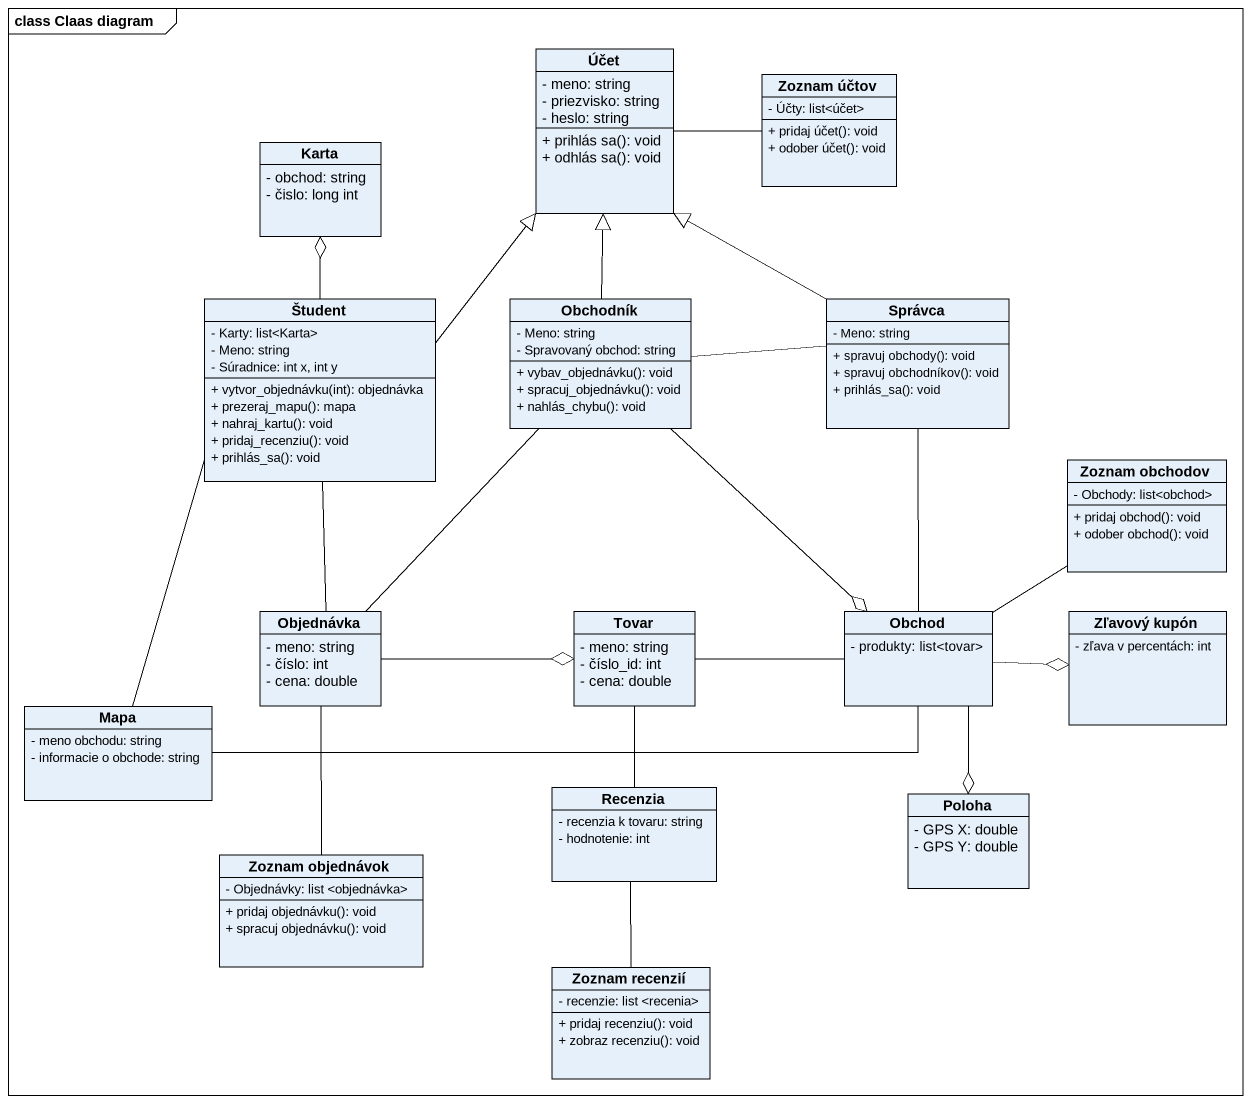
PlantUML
@startuml
mainframe class Claas diagram
hide circle
hide empty members
skinparam classAttributeIconSize 0
class Účet {
  - meno: string
  - priezvisko: string
  - heslo: string
  + prihlás sa(): void
  + odhlás sa(): void
}
class "Zoznam účtov" as Zoznam_účtov {
  - Účty: list<účet>
  + pridaj účet(): void
  + odober účet(): void
}
class Karta {
  - obchod: string
  - čislo: long int
}
class Študent {
  - Karty: list<Karta>
  - Meno: string
  - Súradnice: int x, int y
  + vytvor_objednávku(int): objednávka
  + prezeraj_mapu(): mapa
  + nahraj_kartu(): void
  + pridaj_recenziu(): void
  + prihlás_sa(): void
}
class Obchodník {
  - Meno: string
  - Spravovaný obchod: string
  + vybav_objednávku(): void
  + spracuj_objednávku(): void
  + nahlás_chybu(): void
}
class Správca {
  - Meno: string
  + spravuj obchody(): void
  + spravuj obchodníkov(): void
  + prihlás_sa(): void
}
class "Zoznam obchodov" as Zoznam_obchodov {
  - Obchody: list<obchod>
  + pridaj obchod(): void
  + odober obchod(): void
}
class Objednávka {
  - meno: string
  - číslo: int
  - cena: double
}
class Tovar {
  - meno: string
  - číslo_id: int
  - cena: double
}
class Obchod {
  - produkty: list<tovar>
}
class "Zľavový kupón" as Zľavový_kupón {
  - zľava v percentách: int
}
class Mapa {
  - meno obchodu: string
  - informacie o obchode: string
}
class Recenzia {
  - recenzia k tovaru: string
  - hodnotenie: int
}
class Poloha {
  - GPS X: double
  - GPS Y: double
}
class "Zoznam objednávok" as Zoznam_objednávok {
  - Objednávky: list <objednávka>
  + pridaj objednávku(): void
  + spracuj objednávku(): void
}
class "Zoznam recenzií" as Zoznam_recenzií {
  - recenzie: list <recenia>
  + pridaj recenziu(): void
  + zobraz recenziu(): void
}
Účet -right- Zoznam_účtov
Študent -up-|> Účet
Študent -up-o Karta
Študent -- Objednávka
Študent -- Mapa
Obchodník -up-|> Účet
Obchodník -- Objednávka
Obchodník --o Obchod
Správca -up-|> Účet
Správca -left- Obchodník
Správca -- Obchod
Objednávka -right-o Tovar
Objednávka -- Zoznam_objednávok
Tovar -right- Obchod
Tovar -- Recenzia
Obchod -up- Zoznam_obchodov
Obchod -right-o Zľavový_kupón
Obchod --o Poloha
Mapa -right- Obchod
Recenzia -- Zoznam_recenzií
@enduml
